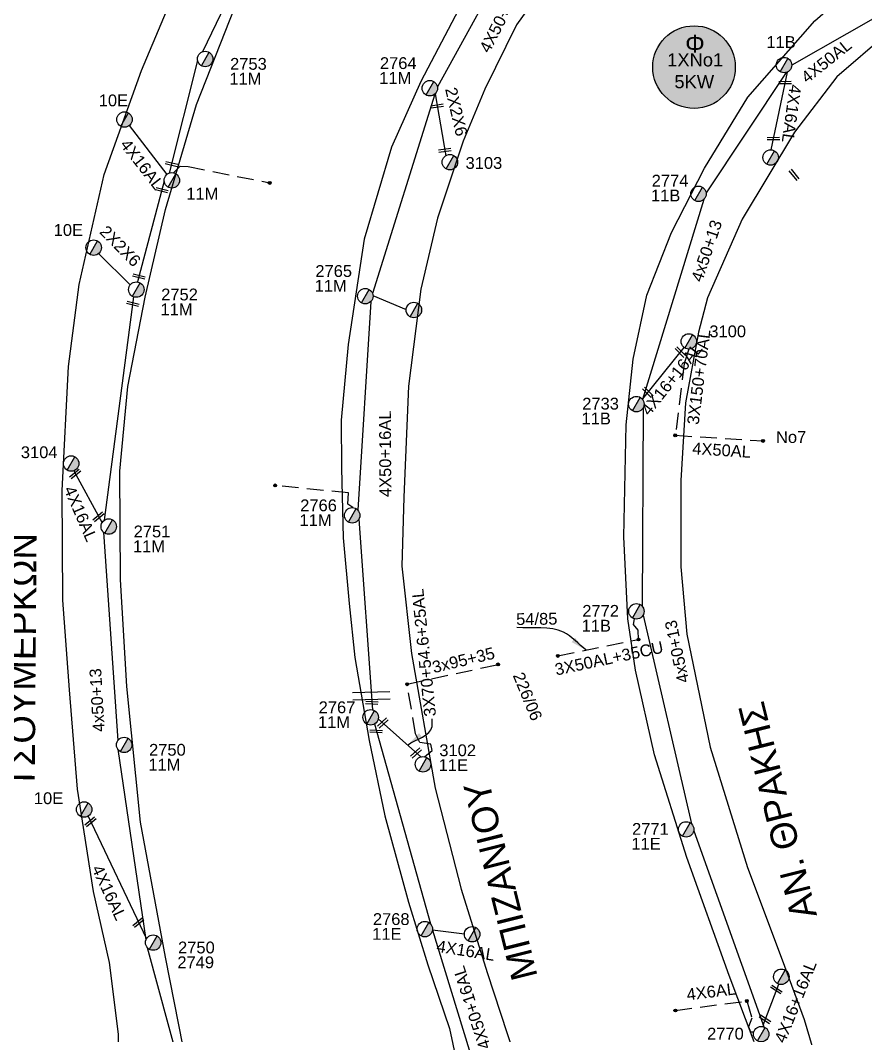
# Model space of a CAD drawing. Header units: millimetres. Extents: x 645 to 3057, y 900 to 1793.
# Drawn here: x 1313.3 to 1442.2, y 1408.6 to 1563.5 of the extents above; entities that cross this region are included whole.
import ezdxf

# ---------------------------------------------------------------- set-up
doc = ezdxf.new("R2010")
doc.units = ezdxf.units.MM
doc.linetypes.add('DASHED', pattern=[19.05, 12.7, -6.35])
for name, color, linetype in [('Άγνωστα', 7, 'Continuous'), ('Γυμνά εναέρια ΧΤ (3Φ)   3x50+35CU', 7, 'Continuous'), ('Γυμνά εναέρια ΧΤ (3Φ)   4x16AL', 7, 'Continuous'), ('Γυμνά εναέρια ΧΤ (3Φ)   4x50AL', 7, 'Continuous'), ('Γυμνά εναέρια ΧΤ και ΦΟΠ (3Φ)   4x16+16AL', 7, 'Continuous'), ('Γυμνά εναέρια ΧΤ και ΦΟΠ (3Φ)   4x50+16AL', 7, 'Continuous'), ('Εναέρια παροχή ΧΤ 4x16', 7, 'SYN_LINE'), ('Επιγραφές - Σχήματα', 7, 'Continuous'), ('Μηχανική τομή', 7, 'Continuous'), ('Στύλος ΦΜ', 7, 'Continuous'), ('Στύλος ΦΜ @ 1', 7, 'Continuous'), ('Συνδέσεις', 7, 'Continuous'), ('Συνεστραμμένα ΧΤ   3x70+54.6+25 AL', 7, 'SYN_LINE'), ('Τομή', 7, 'Continuous'), ('Υπόβαθρο ΔΕΗ', 7, 'Continuous'), ('Υπόγεια καλώδια Δικτύου ΧΤ και Παρ. ΧΤ - 3X150+70 AL', 7, 'DASHED'), ('Υπόγεια καλώδια Παροχών ΧΤ   4x50AL', 7, 'DASHED'), ('Υπόγεια καλώδια Παροχών ΧΤ   4x6', 7, 'DASHED'), ('Χώρος', 7, 'Continuous')]:
    doc.layers.add(name, color=color, linetype=linetype)
doc.styles.get("Standard").update_dxf_attribs({"font": 'arial.ttf'})
doc.linetypes.add('SYN_LINE', pattern='A,0.5,-0.0001,["/\\/\\/\\/",Standard,S=0.1,R=0,X=0,Y=-0.05],-0.25', length=0.7501)
doc.dimstyles.new('ISO-25', dxfattribs={"dimtxt": 2.5, "dimasz": 2.5, "dimexe": 1.25, "dimexo": 0.625, "dimtad": 1, "dimtxsty": 'Standard', "dimcen": 2.5, "dimadec": 0, "dimazin": 0, "dimtfac": 1, "dimtmove": 0, "dimatfit": 3, "dimfxl": 1, "dimarcsym": 0})

# ---------------------------------------------------------------- blocks, each defined once
blk = doc.blocks.new('ΥΠΑΡΧΩΝ ΤΣΙΜΕΝΤΕΝΙΟΣ ΣΤΥΛΟΣ')
at = {"layer": 'Στύλος ΦΜ'}
blk.add_hatch(color=256, dxfattribs=at).paths.add_polyline_path([(-1.29, -2.28, 0.574793), (2.62, 0, 0.268822), (1.3, 2.27)])
blk.add_line((-1.29, -2.28), (1.3, 2.27), dxfattribs=at)
blk.add_circle((0, 0), 2.62, dxfattribs=at)
at = {"layer": 'Στύλος ΦΜ', "flags": 4}
for tag, p in [('ΑΡΙΘΜΟΣ', (-4.68, 8.05)), ('ΤΥΠΟΣ', (-4.91, 3.03))]:
    blk.add_attdef(tag, p, '', height=4, dxfattribs=at)
blk = doc.blocks.new('ΜΗΧΑΝΙΚΗ ΤΟΜΗ')
at = {"layer": 'Μηχανική τομή', "ltscale": 40}
for p, q in [((-1.89, 0.78), (1.89, 0.78)), ((1.89, 0), (-1.89, 0))]:
    blk.add_line(p, q, dxfattribs=at)
blk = doc.blocks.new('ΤΟΜΗ')
at = {"layer": 'Τομή', "ltscale": 40}
for p, q in [((-5.68, 0), (5.68, 0)), ((5.68, -2.33), (-5.68, -2.33))]:
    blk.add_line(p, q, dxfattribs=at)
blk = doc.blocks.new('_ΣΥΝΔΕΣΗ')
at = {"layer": 'Συνδέσεις', "linetype": 'SYN_LINE', "ltscale": 40}
blk.add_hatch(color=256, dxfattribs=at).paths.add_polyline_path([(0.5, -0.01, 1), (-0.5, -0.01, 1)])
at = {"layer": 'Συνδέσεις'}
blk.add_circle((0, -0.01), 0.5, dxfattribs=at)
blk = doc.blocks.new('ΧΩΡΟΣ')
at = {"layer": 'Χώρος', "ltscale": 40, "true_color": 0xff4747}
blk.add_hatch(color=13, dxfattribs=at).paths.add_polyline_path([(12.17, -0.19, 1), (-13.03, -0.19, 1)])
at = {"layer": 'Χώρος', "ltscale": 40}
blk.add_circle((-0.43, -0.19), 12.6, dxfattribs=at)
at = {"layer": 'Χώρος', "ltscale": 30, "insert": (-3.14, 9.64), "char_height": 5.4, "width": 408.8913, "attachment_point": 1}
blk.add_mtext('Φ', dxfattribs=at)
at = {"layer": 'Χώρος', "ltscale": 40}
blk.add_attdef('ΑΡΙΘΜΟΣ_001', (-5.24, -3.99), '', height=5.4, dxfattribs=at)

msp = doc.modelspace()

# ---------------------------------------------------------------- linework, layer by layer
at = {"layer": 'Άγνωστα', "color": 27}
for points in [[(1349.97987, 1577.30828), (1341.04744, 1558.72453)], [(1340.30144, 1557.36164), (1335.94635, 1540.19717)], [(1335.19454, 1538.98499), (1331.14067, 1523.59647)], [(1330.53796, 1521.32991), (1326.05554, 1487.23941)], [(1325.94014, 1485.42772), (1328.14664, 1453.67165)], [(1328.1238, 1452.31713), (1332.41348, 1423.22536)], [(1332.62849, 1422.05055), (1340.63031, 1392.50637)]]:
    msp.add_lwpolyline(points, dxfattribs=at)
at = {"layer": 'Άγνωστα', "color": 30, "linetype": 'SYN_LINE', "ltscale": 10}
msp.add_lwpolyline([(1376.50367, 1552.2868), (1378.11975, 1542.86311)], dxfattribs=at)
at = {"layer": 'Άγνωστα', "color": 27, "linetype": 'DASHED', "ltscale": 0.2}
msp.add_lwpolyline([(1336.64201, 1540.24227), (1337.61627, 1541.27605), (1338.87345, 1541.19751), (1351.29811, 1538.72099)], dxfattribs=at)
at = {"layer": 'Άγνωστα', "color": 85}
for points in [[(1417.47417, 1536.18668), (1408.13383, 1505.67357)], [(1408.2314, 1504.40978), (1408.10347, 1474.11467)], [(1408.23057, 1472.77704), (1415.60238, 1440.94176)], [(1415.94733, 1439.87002), (1426.72151, 1409.71479)]]:
    msp.add_lwpolyline(points, dxfattribs=at)
at = {"layer": 'Άγνωστα', "color": 27, "linetype": 'SYN_LINE', "ltscale": 7}
msp.add_lwpolyline([(1325.20459, 1527.93225), (1330.0012, 1523.13935)], dxfattribs=at)
at = {"layer": 'Άγνωστα', "color": 30, "linetype": 'SYN_LINE', "ltscale": 7}
msp.add_lwpolyline([(1367.03442, 1521.51789), (1372.09901, 1519.42441)], dxfattribs=at)
at = {"layer": 'Άγνωστα', "color": 30, "linetype": 'DASHED', "ltscale": 0.2}
msp.add_lwpolyline([(1363.94264, 1489.17036), (1363.20232, 1489.68182), (1363.27862, 1491.41692), (1363.27862, 1491.41692), (1352.11844, 1492.5606)], dxfattribs=at)
at = {"layer": 'Άγνωστα', "color": 1, "linetype": 'DASHED', "ltscale": 0.2}
msp.add_lwpolyline([(1374.87395, 1451.1803), (1376.03611, 1452.10418), (1375.85509, 1453.08122), (1374.16503, 1453.34412), (1373.52464, 1454.67764), (1372.24978, 1462.24396), (1386.11074, 1465.25947)], dxfattribs=at)
at = {"layer": 'Γυμνά εναέρια ΧΤ (3Φ)   3x50+35CU', "color": 85, "linetype": 'DASHED', "ltscale": 0.2}
msp.add_lwpolyline([(1395.22464, 1466.55458), (1407.52156, 1469.07691), (1407.49002, 1470.49574), (1406.76449, 1471.34704), (1406.93075, 1472.20872)], dxfattribs=at)
at = {"layer": 'Γυμνά εναέρια ΧΤ (3Φ)   4x16AL', "color": 85}
msp.add_lwpolyline([(1430.16662, 1555.59608), (1427.70109, 1543.76126)], dxfattribs=at)
at = {"layer": 'Γυμνά εναέρια ΧΤ (3Φ)   4x16AL', "color": 27}
for points in [[(1329.88112, 1547.45202), (1335.61668, 1540.00493)], [(1323.59895, 1442.10372), (1332.48455, 1423.38277)]]:
    msp.add_lwpolyline(points, dxfattribs=at)
at = {"layer": 'Γυμνά εναέρια ΧΤ (3Φ)   4x16AL', "color": 1}
msp.add_lwpolyline([(1376.1175, 1424.77405), (1380.97332, 1424.14186)], dxfattribs=at)
at = {"layer": 'Γυμνά εναέρια ΧΤ (3Φ)   4x50AL', "color": 85}
for points in [[(1447.68273, 1566.24674), (1430.89044, 1556.67806)], [(1430.03198, 1555.5492), (1417.84033, 1537.1826)]]:
    msp.add_lwpolyline(points, dxfattribs=at)
at = {"layer": 'Γυμνά εναέρια ΧΤ και ΦΟΠ (3Φ)   4x16+16AL', "color": 85}
for points in [[(1408.15833, 1505.75359), (1414.48834, 1513.58599)], [(1426.53046, 1410.24951), (1428.89974, 1416.4943)]]:
    msp.add_lwpolyline(points, dxfattribs=at)
at = {"layer": 'Γυμνά εναέρια ΧΤ και ΦΟΠ (3Φ)   4x50+16AL', "color": 30}
for points in [[(1388.82812, 1575.06344), (1376.86437, 1553.36556)], [(1376.46663, 1552.2541), (1366.97319, 1521.81871)], [(1366.72283, 1520.63421), (1364.7251, 1488.79759)], [(1364.88295, 1487.4066), (1366.96683, 1458.33135)]]:
    msp.add_lwpolyline(points, dxfattribs=at)
at = {"layer": 'Γυμνά εναέρια ΧΤ και ΦΟΠ (3Φ)   4x50+16AL', "color": 1}
for points in [[(1367.26601, 1456.17054), (1375.80947, 1425.67885)], [(1376.10931, 1424.70553), (1381.72253, 1406.48475)]]:
    msp.add_lwpolyline(points, dxfattribs=at)
at = {"layer": 'Εναέρια παροχή ΧΤ 4x16', "color": 27, "ltscale": 10}
msp.add_lwpolyline([(1321.4149, 1494.78991), (1325.72328, 1486.86851)], dxfattribs=at)
at = {"layer": 'Συνεστραμμένα ΧΤ   3x70+54.6+25 AL', "color": 1, "linetype": 'SYN_LINE', "ltscale": 10}
msp.add_lwpolyline([(1367.8349, 1456.97878), (1374.3087, 1451.14842)], dxfattribs=at)
at = {"layer": 'Υπόβαθρο ΔΕΗ'}
for points in [[(1395.70726, 1572.35403), (1388.90964, 1562.84772), (1384.07254, 1553.0047), (1380.79449, 1545.09081), (1376.86649, 1533.35333), (1374.32455, 1522.48228), (1372.44143, 1507.69934), (1371.74467, 1490.77877), (1371.45719, 1480.24209), (1372.88999, 1466.92364), (1376.49336, 1446.36595), (1380.4786, 1430.98809), (1384.44679, 1418.279), (1388.51875, 1405.838)], [(1309.57963, 1394.62699), (1327.02926, 1393.52659), (1328.35038, 1401.66952), (1328.24224, 1408.84287), (1326.86577, 1419.77193), (1324.44375, 1430.61083), (1321.96643, 1446.21637), (1320.75482, 1461.38256), (1319.7648, 1475.06098), (1319.65689, 1491.76313), (1320.59681, 1510.7153), (1322.25173, 1523.22832), (1326.05626, 1539.98356), (1331.7331, 1555.85463), (1338.13068, 1571.12882)], [(1425.14657, 1407.6648), (1421.32817, 1417.77727), (1414.86542, 1435.77945), (1409.95516, 1451.47508), (1407.04018, 1464.36431), (1405.87429, 1472.21233), (1405.27459, 1484.74448), (1405.6637, 1501.82873), (1406.68739, 1511.83412), (1408.80843, 1521.5865), (1412.55331, 1531.12619), (1417.56871, 1540.9816), (1424.1711, 1551.78988), (1434.41311, 1563.44882), (1440.09266, 1568.49097)], [(1338.09823, 1406.89654), (1335.4238, 1420.61092), (1331.58689, 1441.21526), (1329.49886, 1461.86463), (1328.52731, 1478.19922), (1328.43091, 1494.72247), (1329.65145, 1507.65043), (1332.32136, 1521.25521), (1335.37981, 1534.67394), (1340.13615, 1550.68252), (1346.70222, 1567.34733)], [(1381.14451, 1567.17864), (1374.33956, 1554.18594), (1369.84545, 1544.18161), (1365.67663, 1530.10753), (1363.23372, 1514.05288), (1362.19221, 1502.49229), (1362.22483, 1495.21845), (1362.48525, 1484.56879), (1363.3965, 1474.56897), (1364.26118, 1466.33734), (1366.47724, 1453.66465), (1368.85041, 1442.14364), (1372.47083, 1428.98967), (1375.40925, 1419.42205), (1378.72784, 1409.71701), (1380.09856, 1403.23601)], [(1445.35353, 1561.42362), (1437.75225, 1554.90281), (1431.29768, 1546.46626), (1423.34526, 1533.17974), (1418.05805, 1521.17455), (1416.69266, 1515.96374), (1414.70478, 1505.13742), (1413.95874, 1493.3274), (1413.95747, 1480.1491), (1414.88816, 1469.88911), (1418.42635, 1452.62452), (1424.13897, 1434.29515), (1429.41927, 1420.18404), (1432.78324, 1411.078), (1434.64758, 1404.7172)]]:
    msp.add_lwpolyline(points, dxfattribs=at)
at = {"layer": 'Υπόγεια καλώδια Δικτύου ΧΤ και Παρ. ΧΤ - 3X150+70 AL', "color": 85, "ltscale": 0.2}
msp.add_lwpolyline([(1415.19296, 1513.35361), (1414.49732, 1511.17792), (1413.12885, 1500.20394)], dxfattribs=at)
at = {"layer": 'Υπόγεια καλώδια Παροχών ΧΤ   4x50AL', "color": 85, "ltscale": 0.2}
msp.add_lwpolyline([(1413.12885, 1500.20394), (1426.52553, 1499.35692)], dxfattribs=at)
at = {"layer": 'Υπόγεια καλώδια Παροχών ΧΤ   4x6', "color": 85, "ltscale": 0.2}
msp.add_lwpolyline([(1413.1373, 1412.46676), (1424.04021, 1413.9185), (1424.81444, 1411.30672), (1424.29828, 1409.98472), (1424.58862, 1409.21086), (1425.11256, 1409.22971)], dxfattribs=at)

# ---------------------------------------------------------------- block references
at = {"layer": 'Μηχανική τομή'}
for p, xscale, yscale, zscale, rotation in [((1429.87915, 1554.21623), 0.499999999999788, 0.499999999999788, 0.499999999999788, 180.809372616218), ((1376.78971, 1550.61886), 0.4999999999999546, 0.4999999999999546, 0.4999999999999546, 188.334088105834), ((1428.09803, 1545.66662), 0.499999999999788, 0.499999999999788, 0.499999999999788, 180.809372616218), ((1377.94632, 1543.87443), 0.4999999999999546, 0.4999999999999546, 0.4999999999999546, 188.334088105834), ((1336.25121, 1541.39872), 0.499999999999968, 0.499999999999968, 0.499999999999968, 346.3318095983545), ((1431.3916, 1540.06787), 0.499999999999927, 0.499999999999927, 0.499999999999927, 129.2938094910221), ((1334.78154, 1537.41724), 0.499999999999968, 0.499999999999968, 0.499999999999968, 346.3318095983545), ((1331.3096, 1524.23775), 0.499999999999968, 0.499999999999968, 0.499999999999968, 346.3318095983545), ((1330.37346, 1520.07881), 0.499999999999968, 0.499999999999968, 0.499999999999968, 346.3318095983545), ((1414.04632, 1513.03906), 0.4999999999999566, 0.4999999999999566, 0.4999999999999566, 134.6849463234679), ((1409.0822, 1506.89674), 0.4999999999999566, 0.4999999999999566, 0.4999999999999566, 134.6849463234679), ((1321.7611, 1494.15338), 0.4999999999999362, 0.4999999999999362, 0.4999999999999362, 39.32544999661836), ((1325.31699, 1487.61552), 0.4999999999999362, 0.4999999999999362, 0.4999999999999362, 39.32544999661836), ((1366.87653, 1459.59116), 0.5000000000000624, 0.5000000000000624, 0.5000000000000624, 176.7631018835625), ((1368.40836, 1456.46232), 0.4999999999999239, 0.4999999999999239, 0.4999999999999239, 222.3085785536773), ((1367.52422, 1455.24899), 0.5000000000000624, 0.5000000000000624, 0.5000000000000624, 176.7631018835625), ((1373.47091, 1451.90295), 0.4999999999999239, 0.4999999999999239, 0.4999999999999239, 222.3085785536773), ((1324.07316, 1441.10462), 0.4999999999999362, 0.4999999999999362, 0.4999999999999362, 39.32544999661836), ((1331.38247, 1425.70474), 0.4999999999999362, 0.4999999999999362, 0.4999999999999362, 39.32544999661836), ((1428.64703, 1415.82821), 0.4999999999999715, 0.4999999999999715, 0.4999999999999715, 147.6369762028879), ((1426.92374, 1411.28609), 0.4999999999999715, 0.4999999999999715, 0.4999999999999715, 147.6369762028879)]:
    msp.add_blockref('ΜΗΧΑΝΙΚΗ ΤΟΜΗ', p, dxfattribs=dict(at, xscale=xscale, yscale=yscale, zscale=zscale, rotation=rotation))
at = {"layer": 'Στύλος ΦΜ @ 1', "ltscale": 40}
ref = msp.add_blockref('ΥΠΑΡΧΩΝ ΤΣΙΜΕΝΤΕΝΙΟΣ ΣΤΥΛΟΣ', (1429.71268, 1556.68286), dxfattribs=dict(at, xscale=0.4499999999998181, yscale=0.4499999999998181, zscale=0.4499999999998181))
ref.add_attrib('ΤΥΠΟΣ', '11B', (1427.01705, 1559.29849), dxfattribs={"layer": 'Στύλος ΦΜ', "height": 1.8, "flags": 4})
ref = msp.add_blockref('ΥΠΑΡΧΩΝ ΤΣΙΜΕΝΤΕΝΙΟΣ ΣΤΥΛΟΣ', (1341.45096, 1557.61805), dxfattribs=dict(at, xscale=0.4499999999998181, yscale=0.4499999999998181, zscale=0.4499999999998181))
ref.add_attrib('ΤΥΠΟΣ', '11M', (1345.14042, 1553.70998), dxfattribs={"layer": 'Στύλος ΦΜ', "height": 1.8, "flags": 4})
ref.add_attrib('ΑΡΙΘΜΟΣ', '2753', (1345.24697, 1555.97227), dxfattribs={"layer": 'Στύλος ΦΜ', "height": 1.8, "flags": 4})
ref = msp.add_blockref('ΥΠΑΡΧΩΝ ΤΣΙΜΕΝΤΕΝΙΟΣ ΣΤΥΛΟΣ', (1375.7059, 1553.15323), dxfattribs=dict(at, xscale=0.4499999999998181, yscale=0.4499999999998181, zscale=0.4499999999998181))
ref.add_attrib('ΤΥΠΟΣ', '11M', (1367.98748, 1553.8231), dxfattribs={"layer": 'Στύλος ΦΜ', "height": 1.8, "flags": 4})
ref.add_attrib('ΑΡΙΘΜΟΣ', '2764', (1368.09403, 1556.08539), dxfattribs={"layer": 'Στύλος ΦΜ', "height": 1.8, "flags": 4})
ref = msp.add_blockref('ΥΠΑΡΧΩΝ ΤΣΙΜΕΝΤΕΝΙΟΣ ΣΤΥΛΟΣ', (1329.1519, 1548.37689), dxfattribs=dict(at, xscale=0.4499999999998181, yscale=0.4499999999998181, zscale=0.4499999999998181))
ref.add_attrib('ΤΥΠΟΣ', '10E', (1325.22191, 1550.39891), dxfattribs={"layer": 'Στύλος ΦΜ', "height": 1.8, "flags": 4})
ref = msp.add_blockref('ΥΠΑΡΧΩΝ ΤΣΙΜΕΝΤΕΝΙΟΣ ΣΤΥΛΟΣ', (1378.76381, 1541.87704), dxfattribs=dict(at, xscale=0.4499999999998181, yscale=0.4499999999998181, zscale=0.4499999999998181))
ref.add_attrib('ΤΥΠΟΣ', '3103', (1381.15221, 1540.85257), dxfattribs={"layer": 'Στύλος ΦΜ', "height": 1.8, "flags": 4})
at = {"layer": 'Στύλος ΦΜ @ 1', "ltscale": 40, "xscale": 0.4499999999998181, "yscale": 0.4499999999998181, "zscale": 0.4499999999998181}
for p in [(1427.66484, 1542.58405), (1373.27235, 1519.32234), (1382.15016, 1424.09507), (1429.29022, 1417.60545)]:
    msp.add_blockref('ΥΠΑΡΧΩΝ ΤΣΙΜΕΝΤΕΝΙΟΣ ΣΤΥΛΟΣ', p, dxfattribs=at)
at = {"layer": 'Στύλος ΦΜ @ 1', "ltscale": 40}
ref = msp.add_blockref('ΥΠΑΡΧΩΝ ΤΣΙΜΕΝΤΕΝΙΟΣ ΣΤΥΛΟΣ', (1336.36696, 1539.09707), dxfattribs=dict(at, xscale=0.4499999999998181, yscale=0.4499999999998181, zscale=0.4499999999998181))
ref.add_attrib('ΤΥΠΟΣ', '11M', (1338.56274, 1536.17157), dxfattribs={"layer": 'Στύλος ΦΜ', "height": 1.8, "flags": 4})
ref = msp.add_blockref('ΥΠΑΡΧΩΝ ΤΣΙΜΕΝΤΕΝΙΟΣ ΣΤΥΛΟΣ', (1416.67034, 1537.04749), dxfattribs=dict(at, xscale=0.4499999999998181, yscale=0.4499999999998181, zscale=0.4499999999998181))
ref.add_attrib('ΤΥΠΟΣ', '11B', (1409.42538, 1535.8904), dxfattribs={"layer": 'Στύλος ΦΜ', "height": 1.8, "flags": 4})
ref.add_attrib('ΑΡΙΘΜΟΣ', '2774', (1409.53192, 1538.15269), dxfattribs={"layer": 'Στύλος ΦΜ', "height": 1.8, "flags": 4})
ref = msp.add_blockref('ΥΠΑΡΧΩΝ ΤΣΙΜΕΝΤΕΝΙΟΣ ΣΤΥΛΟΣ', (1324.44672, 1528.83379), dxfattribs=dict(at, xscale=0.4499999999998181, yscale=0.4499999999998181, zscale=0.4499999999998181))
ref.add_attrib('ΤΥΠΟΣ', '10E', (1318.34747, 1530.62804), dxfattribs={"layer": 'Στύλος ΦΜ', "height": 1.8, "flags": 4})
ref = msp.add_blockref('ΥΠΑΡΧΩΝ ΤΣΙΜΕΝΤΕΝΙΟΣ ΣΤΥΛΟΣ', (1365.85955, 1521.43538), dxfattribs=dict(at, xscale=0.4499999999998181, yscale=0.4499999999998181, zscale=0.4499999999998181))
ref.add_attrib('ΤΥΠΟΣ', '11M', (1358.14112, 1522.10525), dxfattribs={"layer": 'Στύλος ΦΜ', "height": 1.8, "flags": 4})
ref.add_attrib('ΑΡΙΘΜΟΣ', '2765', (1358.24767, 1524.36754), dxfattribs={"layer": 'Στύλος ΦΜ', "height": 1.8, "flags": 4})
ref = msp.add_blockref('ΥΠΑΡΧΩΝ ΤΣΙΜΕΝΤΕΝΙΟΣ ΣΤΥΛΟΣ', (1330.94518, 1522.43504), dxfattribs=dict(at, xscale=0.4499999999998181, yscale=0.4499999999998181, zscale=0.4499999999998181))
ref.add_attrib('ΤΥΠΟΣ', '11M', (1334.63464, 1518.52698), dxfattribs={"layer": 'Στύλος ΦΜ', "height": 1.8, "flags": 4})
ref.add_attrib('ΑΡΙΘΜΟΣ', '2752', (1334.74119, 1520.78926), dxfattribs={"layer": 'Στύλος ΦΜ', "height": 1.8, "flags": 4})
ref = msp.add_blockref('ΥΠΑΡΧΩΝ ΤΣΙΜΕΝΤΕΝΙΟΣ ΣΤΥΛΟΣ', (1415.19075, 1514.53137), dxfattribs=dict(at, xscale=0.4499999999998181, yscale=0.4499999999998181, zscale=0.4499999999998181))
ref.add_attrib('ΤΥΠΟΣ', '3100', (1418.32352, 1515.16756), dxfattribs={"layer": 'Στύλος ΦΜ', "height": 1.8, "flags": 4})
ref = msp.add_blockref('ΥΠΑΡΧΩΝ ΤΣΙΜΕΝΤΕΝΙΟΣ ΣΤΥΛΟΣ', (1407.19285, 1504.96526), dxfattribs=dict(at, xscale=0.4499999999998181, yscale=0.4499999999998181, zscale=0.4499999999998181))
ref.add_attrib('ΤΥΠΟΣ', '11B', (1398.83435, 1501.87534), dxfattribs={"layer": 'Στύλος ΦΜ', "height": 1.8, "flags": 4})
ref.add_attrib('ΑΡΙΘΜΟΣ', '2733', (1398.9409, 1504.13762), dxfattribs={"layer": 'Στύλος ΦΜ', "height": 1.8, "flags": 4})
ref = msp.add_blockref('ΥΠΑΡΧΩΝ ΤΣΙΜΕΝΤΕΝΙΟΣ ΣΤΥΛΟΣ', (1321.01142, 1495.89641), dxfattribs=dict(at, xscale=0.4499999999998181, yscale=0.4499999999998181, zscale=0.4499999999998181))
ref.add_attrib('ΤΥΠΟΣ', '3104', (1313.34273, 1496.72458), dxfattribs={"layer": 'Στύλος ΦΜ', "height": 1.8, "flags": 4})
ref = msp.add_blockref('ΥΠΑΡΧΩΝ ΤΣΙΜΕΝΤΕΝΙΟΣ ΣΤΥΛΟΣ', (1363.86287, 1487.99529), dxfattribs=dict(at, xscale=0.4499999999998181, yscale=0.4499999999998181, zscale=0.4499999999998181))
ref.add_attrib('ΤΥΠΟΣ', '11M', (1355.83366, 1486.35996), dxfattribs={"layer": 'Στύλος ΦΜ', "height": 1.8, "flags": 4})
ref.add_attrib('ΑΡΙΘΜΟΣ', '2766', (1355.9402, 1488.62225), dxfattribs={"layer": 'Στύλος ΦΜ', "height": 1.8, "flags": 4})
ref = msp.add_blockref('ΥΠΑΡΧΩΝ ΤΣΙΜΕΝΤΕΝΙΟΣ ΣΤΥΛΟΣ', (1326.74683, 1486.28586), dxfattribs=dict(at, xscale=0.4499999999998181, yscale=0.4499999999998181, zscale=0.4499999999998181))
ref.add_attrib('ΤΥΠΟΣ', '11M', (1330.43629, 1482.37779), dxfattribs={"layer": 'Στύλος ΦΜ', "height": 1.8, "flags": 4})
ref.add_attrib('ΑΡΙΘΜΟΣ', '2751', (1330.54284, 1484.64008), dxfattribs={"layer": 'Στύλος ΦΜ', "height": 1.8, "flags": 4})
ref = msp.add_blockref('ΥΠΑΡΧΩΝ ΤΣΙΜΕΝΤΕΝΙΟΣ ΣΤΥΛΟΣ', (1407.20399, 1473.35435), dxfattribs=dict(at, xscale=0.4499999999998181, yscale=0.4499999999998181, zscale=0.4499999999998181))
ref.add_attrib('ΤΥΠΟΣ', '11B', (1398.84549, 1470.26443), dxfattribs={"layer": 'Στύλος ΦΜ', "height": 1.8, "flags": 4})
ref.add_attrib('ΑΡΙΘΜΟΣ', '2772', (1398.95204, 1472.52671), dxfattribs={"layer": 'Στύλος ΦΜ', "height": 1.8, "flags": 4})
ref = msp.add_blockref('ΥΠΑΡΧΩΝ ΤΣΙΜΕΝΤΕΝΙΟΣ ΣΤΥΛΟΣ', (1366.67622, 1457.19), dxfattribs=dict(at, xscale=0.4499999999998181, yscale=0.4499999999998181, zscale=0.4499999999998181))
ref.add_attrib('ΤΥΠΟΣ', '11M', (1358.64701, 1455.55467), dxfattribs={"layer": 'Στύλος ΦΜ', "height": 1.8, "flags": 4})
ref.add_attrib('ΑΡΙΘΜΟΣ', '2767', (1358.75356, 1457.81696), dxfattribs={"layer": 'Στύλος ΦΜ', "height": 1.8, "flags": 4})
ref = msp.add_blockref('ΥΠΑΡΧΩΝ ΤΣΙΜΕΝΤΕΝΙΟΣ ΣΤΥΛΟΣ', (1329.09858, 1452.97815), dxfattribs=dict(at, xscale=0.4499999999998181, yscale=0.4499999999998181, zscale=0.4499999999998181))
ref.add_attrib('ΤΥΠΟΣ', '11M', (1332.78804, 1449.07008), dxfattribs={"layer": 'Στύλος ΦΜ', "height": 1.8, "flags": 4})
ref.add_attrib('ΑΡΙΘΜΟΣ', '2750', (1332.89459, 1451.33237), dxfattribs={"layer": 'Στύλος ΦΜ', "height": 1.8, "flags": 4})
ref = msp.add_blockref('ΥΠΑΡΧΩΝ ΤΣΙΜΕΝΤΕΝΙΟΣ ΣΤΥΛΟΣ', (1374.6557, 1450.02293), dxfattribs=dict(at, xscale=0.4499999999998181, yscale=0.4499999999998181, zscale=0.4499999999998181))
ref.add_attrib('ΤΥΠΟΣ', '11E', (1377.0441, 1448.99846), dxfattribs={"layer": 'Στύλος ΦΜ', "height": 1.8, "flags": 4})
ref.add_attrib('ΑΡΙΘΜΟΣ', '3102', (1377.15065, 1451.26075), dxfattribs={"layer": 'Στύλος ΦΜ', "height": 1.8, "flags": 4})
ref = msp.add_blockref('ΥΠΑΡΧΩΝ ΤΣΙΜΕΝΤΕΝΙΟΣ ΣΤΥΛΟΣ', (1322.99948, 1443.11751), dxfattribs=dict(at, xscale=0.4499999999998181, yscale=0.4499999999998181, zscale=0.4499999999998181))
ref.add_attrib('ΤΥΠΟΣ', '10E', (1315.3308, 1443.94568), dxfattribs={"layer": 'Στύλος ΦΜ', "height": 1.8, "flags": 4})
ref = msp.add_blockref('ΥΠΑΡΧΩΝ ΤΣΙΜΕΝΤΕΝΙΟΣ ΣΤΥΛΟΣ', (1414.79008, 1440.08893), dxfattribs=dict(at, xscale=0.4499999999998181, yscale=0.4499999999998181, zscale=0.4499999999998181))
ref.add_attrib('ΤΥΠΟΣ', '11E', (1406.43158, 1436.99901), dxfattribs={"layer": 'Στύλος ΦΜ', "height": 1.8, "flags": 4})
ref.add_attrib('ΑΡΙΘΜΟΣ', '2771', (1406.53813, 1439.2613), dxfattribs={"layer": 'Στύλος ΦΜ', "height": 1.8, "flags": 4})
ref = msp.add_blockref('ΥΠΑΡΧΩΝ ΤΣΙΜΕΝΤΕΝΙΟΣ ΣΤΥΛΟΣ', (1374.94446, 1424.87953), dxfattribs=dict(at, xscale=0.4499999999998181, yscale=0.4499999999998181, zscale=0.4499999999998181))
ref.add_attrib('ΤΥΠΟΣ', '11E', (1366.91525, 1423.2442), dxfattribs={"layer": 'Στύλος ΦΜ', "height": 1.8, "flags": 4})
ref.add_attrib('ΑΡΙΘΜΟΣ', '2768', (1367.0218, 1425.50649), dxfattribs={"layer": 'Στύλος ΦΜ', "height": 1.8, "flags": 4})
ref = msp.add_blockref('ΥΠΑΡΧΩΝ ΤΣΙΜΕΝΤΕΝΙΟΣ ΣΤΥΛΟΣ', (1333.51956, 1422.82071), dxfattribs=dict(at, xscale=0.4499999999998181, yscale=0.4499999999998181, zscale=0.4499999999998181))
ref.add_attrib('ΤΥΠΟΣ', '2749', (1337.20902, 1418.91264), dxfattribs={"layer": 'Στύλος ΦΜ', "height": 1.8, "flags": 4})
ref.add_attrib('ΑΡΙΘΜΟΣ', '2750', (1337.31557, 1421.17493), dxfattribs={"layer": 'Στύλος ΦΜ', "height": 1.8, "flags": 4})
ref = msp.add_blockref('ΥΠΑΡΧΩΝ ΤΣΙΜΕΝΤΕΝΙΟΣ ΣΤΥΛΟΣ', (1426.23022, 1408.85826), dxfattribs=dict(at, xscale=0.4499999999998181, yscale=0.4499999999998181, zscale=0.4499999999998181))
ref.add_attrib('ΤΥΠΟΣ', '11M', (1417.87172, 1405.76834), dxfattribs={"layer": 'Στύλος ΦΜ', "height": 1.8, "flags": 4})
ref.add_attrib('ΑΡΙΘΜΟΣ', '2770', (1417.97827, 1408.03063), dxfattribs={"layer": 'Στύλος ΦΜ', "height": 1.8, "flags": 4})
at = {"layer": 'Συνδέσεις', "xscale": 0.4499999999998181, "yscale": 0.4499999999998181, "zscale": 0.4499999999998181}
for p in [(1351.29811, 1538.72099), (1413.12885, 1500.20394), (1426.52553, 1499.35692), (1352.11844, 1492.5606), (1407.52156, 1469.07691), (1386.11074, 1465.25947), (1395.22464, 1466.55458), (1372.24978, 1462.24396), (1413.1373, 1412.46676), (1424.04021, 1413.9185)]:
    msp.add_blockref('_ΣΥΝΔΕΣΗ', p, dxfattribs=at)
at = {"layer": 'Τομή', "xscale": 0.5000000000002466, "yscale": 0.5000000000002466, "zscale": 0.5000000000002466, "rotation": 1.248423958138337}
msp.add_blockref('ΤΟΜΗ', (1366.77168, 1461.0541), dxfattribs=at)
at = {"layer": 'Χώρος'}
ref = msp.add_blockref('ΧΩΡΟΣ', (1416.19934, 1556.47225), dxfattribs=dict(at, xscale=0.5, yscale=0.5, zscale=0.5))
ref.add_attrib('ΑΡΙΘΜΟΣ_001', '1XΝο1', (1411.89557, 1556.48436), dxfattribs={"ltscale": 40, "height": 2})
ref.add_attrib('ΑΡΙΘΜΟΣ_002', '5KW', (1412.99311, 1553.15103), dxfattribs={"ltscale": 40, "height": 2})

# ---------------------------------------------------------------- texts
at = {"layer": 'Γυμνά εναέρια ΧΤ (3Φ)   3x50+35CU', "color": 7, "insert": (1394.60074, 1465.31922), "char_height": 1.8, "width": 168.3717627, "attachment_point": 1, "rotation": 12.0569234}
msp.add_mtext('3X50AL+35CU', dxfattribs=at)
at = {"layer": 'Γυμνά εναέρια ΧΤ (3Φ)   4x16AL', "color": 7, "char_height": 1.8, "width": 168.3717627, "attachment_point": 1}
for insert, rotation in [((1432.37714, 1553.57471), 262.0694817), ((1329.80231, 1545.62002), 307.9238516), ((1325.72789, 1434.89403), 295.0941584), ((1376.9233, 1423.22459), 350.8072888)]:
    msp.add_mtext('4X16AL', dxfattribs=dict(at, insert=insert, rotation=rotation))
at = {"layer": 'Γυμνά εναέρια ΧΤ (3Φ)   4x50AL', "color": 7, "insert": (1432.10376, 1555.22249), "char_height": 1.8, "width": 168.3717627, "attachment_point": 1, "rotation": 38.7382501}
msp.add_mtext('4X50AL', dxfattribs=at)
at = {"layer": 'Γυμνά εναέρια ΧΤ και ΦΟΠ (3Φ)   4x16+16AL', "color": 7, "char_height": 1.8, "width": 168.3717627, "attachment_point": 1}
for insert, rotation in [((1407.74616, 1504.18625), 51.4392537), ((1428.1713, 1408.01826), 68.2900769)]:
    msp.add_mtext('4X16+16AL', dxfattribs=dict(at, insert=insert, rotation=rotation))
at = {"layer": 'Γυμνά εναέρια ΧΤ και ΦΟΠ (3Φ)   4x50+16AL', "color": 7, "char_height": 1.8, "width": 168.3717627, "attachment_point": 1}
for insert, rotation in [((1383.16081, 1559.21314), 62.8359824), ((1368.02593, 1490.77303), 90.3082174), ((1383.29552, 1406.31973), 108.1191298)]:
    msp.add_mtext('4X50+16AL', dxfattribs=dict(at, insert=insert, rotation=rotation))
at = {"layer": 'Εναέρια παροχή ΧΤ 4x16', "color": 7, "insert": (1321.50871, 1492.70821), "char_height": 1.8, "width": 168.3717627, "attachment_point": 1, "rotation": 293.395221}
msp.add_mtext('4X16AL', dxfattribs=at)
at = {"layer": 'Επιγραφές - Σχήματα', "color": 7, "char_height": 1.8, "width": 168.3717627, "attachment_point": 1}
for s, insert, rotation in [('2X2X6', (1379.77124, 1553.45582), 283.1511164), ('2X2X6', (1326.50461, 1532.40145), 314.5894471), ('4x50+13', (1415.48722, 1524.03531), 71.3206804), ('No7', (1428.47781, 1500.81892), 0.5759208), ('54/85', (1388.85148, 1473.06508), 0.6774958), ('4x50+13', (1413.48316, 1462.26841), 101.8269041), ('3x95+35', (1375.88404, 1465.66026), 13.5119791), ('4x50+13', (1324.34413, 1454.89764), 93.2978333), ('226/06', (1389.98736, 1464.27758), 292.3867106)]:
    msp.add_mtext(s, dxfattribs=dict(at, insert=insert, rotation=rotation))
at = {"layer": 'Επιγραφές - Σχήματα', "char_height": 4, "width": 69.9753744, "attachment_point": 1}
for s, insert, rotation in [('ΤΣΟΥΜΕΡΚΩΝ', (1311.461, 1446.32213), 89.5836434), ('ΑΝ. ΘΡΑΚΗΣ', (1430.87217, 1426.00746), 104.0008838), ('ΜΠΙΖΑΝΙΟΥ', (1388.28612, 1416.69166), 104.0008838)]:
    msp.add_mtext(s, dxfattribs=dict(at, insert=insert, rotation=rotation))
at = {"layer": 'Συνεστραμμένα ΧΤ   3x70+54.6+25 AL', "color": 7, "insert": (1374.86958, 1457.22009), "char_height": 1.8, "width": 168.3717627, "attachment_point": 1, "rotation": 95.7228826}
msp.add_mtext('3X70+54.6+25AL', dxfattribs=at)
at = {"layer": 'Υπόγεια καλώδια Δικτύου ΧΤ και Παρ. ΧΤ - 3X150+70 AL', "color": 7, "insert": (1414.90437, 1501.96928), "char_height": 1.8, "width": 168.3717627, "attachment_point": 1, "rotation": 82.8714955}
msp.add_mtext('3X150+70AL', dxfattribs=at)
at = {"layer": 'Υπόγεια καλώδια Παροχών ΧΤ   4x50AL', "color": 7, "insert": (1415.78554, 1499.13128), "char_height": 1.8, "width": 168.3717627, "attachment_point": 1, "rotation": 356.3781313}
msp.add_mtext('4X50AL', dxfattribs=at)
at = {"layer": 'Υπόγεια καλώδια Παροχών ΧΤ   4x6', "color": 7, "insert": (1414.74661, 1415.77343), "char_height": 1.8, "width": 168.3717627, "attachment_point": 1, "rotation": 7.1216349}
msp.add_mtext('4X6AL', dxfattribs=at)

# ---------------------------------------------------------------- leaders
at = {"layer": 'Επιγραφές - Σχήματα', "path_type": 1}
for points in [[(1399.54455, 1467.44067), (1396.07732, 1470.16168), (1388.99257, 1470.9094)], [(1372.32246, 1452.93724), (1376.05716, 1455.79095), (1376.05716, 1456.94171)]]:
    msp.add_leader(points, dimstyle='ISO-25', override={"dimgap": 0.625, "dimtad": 0}, dxfattribs=at)

doc.saveas('drawing.dxf')
